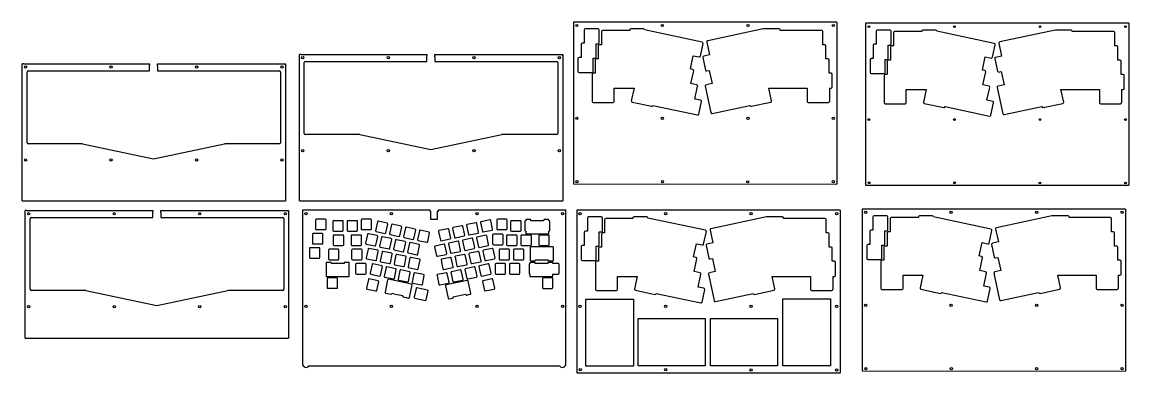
# Model space of a CAD drawing. Header units: millimetres. Extents: x -2971 to 385, y 0 to 983.
# Drawn here: x -1091 to 385, y 0 to 469 of the extents above; entities that cross this region are included whole.
import ezdxf

# ---------------------------------------------------------------- set-up
doc = ezdxf.new("R2010")
doc.units = ezdxf.units.MM
doc.layers.get('0').update_dxf_attribs({"lineweight": 25, "true_color": 0xffffff})

msp = doc.modelspace()

# ---------------------------------------------------------------- linework, layer by layer
at = {"color": 7, "linetype": 'Continuous', "lineweight": 25, "true_color": 0xffffff}
for p, q in [((-4.3, 468.6), (-355.7, 468.6)), ((-341.5, 458.1), (-341.5, 440.6)), ((-322.9, 459.6), (-340, 459.6)), ((-321.4, 441.1), (-321.4, 458.1)), ((-280.7, 458.1), (-280.7, 457.5)), ((-262.2, 459.6), (-279.2, 459.6)), ((-260.7, 458.1), (-260.7, 458.1)), ((-183.9, 441.8), (-260.7, 458.1)), ((-102.7, 459.5), (-176.6, 443.8)), ((-99.8, 459.6), (-102.4, 459.5)), ((-81.2, 459.6), (-99.8, 459.6)), ((-79.7, 457.5), (-79.7, 458.1)), ((385.4, 467), (34, 467)), ((66.8, 458), (49.7, 458)), ((127.5, 458), (110.4, 458)), ((287, 457.9), (213.1, 442.2)), ((289.8, 458), (287.3, 457.9)), ((308.4, 458), (289.9, 458)), ((-318.4, 456), (-318.4, 438.4)), ((-280.7, 457.5), (-316.9, 457.5)), ((-24.5, 457.5), (-79.7, 457.5)), ((-23, 438.4), (-23, 456)), ((48.2, 456.5), (48.2, 439)), ((68.3, 439.5), (68.3, 456.5)), ((71.2, 454.4), (71.2, 436.9)), ((108.9, 455.9), (72.7, 455.9)), ((108.9, 456.5), (108.9, 455.9)), ((129, 456.5), (129, 456.5)), ((205.8, 440.2), (129, 456.5)), ((309.9, 455.9), (309.9, 456.5)), ((365.2, 455.9), (309.9, 455.9)), ((366.7, 436.9), (366.7, 454.4)), ((-345.6, 439.1), (-345.6, 421.5)), ((-341.5, 440.6), (-344.1, 440.6)), ((-325.6, 439.6), (-322.9, 439.6)), ((-325.6, 422), (-325.6, 439.6)), ((-322.6, 436.9), (-322.6, 419.4)), ((-318.4, 438.4), (-321.1, 438.4)), ((-186.3, 423.3), (-182.7, 440)), ((-177.8, 442), (-174.1, 424.8)), ((-20.3, 438.4), (-23, 438.4)), ((-18.8, 419.4), (-18.8, 436.9)), ((44, 437.5), (44, 419.9)), ((48.2, 439), (45.5, 439)), ((64.1, 438), (66.8, 438)), ((64.1, 420.4), (64.1, 438)), ((67.1, 435.4), (67.1, 417.8)), ((71.2, 436.9), (68.6, 436.9)), ((203.4, 421.7), (206.9, 438.4)), ((211.9, 440.4), (215.6, 423.2)), ((369.3, 436.9), (366.7, 436.9)), ((370.8, 417.8), (370.8, 435.4)), ((-721.3, 230), (-721.3, 425.5)), ((-719.3, 425.5), (-551.2, 425.5)), ((-714.8, 320.1), (-714.8, 414.5)), ((-713.3, 416), (-551.2, 416)), ((-551.2, 425.5), (-551.2, 423.5)), ((-551.2, 416), (-551.2, 422.1)), ((-540.6, 422.1), (-540.6, 416)), ((-540.6, 416), (-378, 416)), ((-540.5, 425.5), (-372, 425.5)), ((-540.5, 423.5), (-540.5, 425.5)), ((-376.5, 414.5), (-376.5, 320.1)), ((-370, 425.5), (-370, 230)), ((-349.7, 420), (-349.7, 403)), ((-345.6, 421.5), (-348.2, 421.5)), ((-329.6, 420.5), (-327.1, 420.5)), ((-329.6, 403), (-329.6, 420.5)), ((-326.7, 417.9), (-326.7, 400.3)), ((-322.6, 419.4), (-325.2, 419.4)), ((-199.7, 406.2), (-195.9, 423.8)), ((-195.9, 423.8), (-188.1, 422.2)), ((-183.1, 421.4), (-179.6, 404.7)), ((-174.1, 424.8), (-181.9, 423.1)), ((-16.1, 419.4), (-18.8, 419.4)), ((-14.6, 400.3), (-14.6, 417.9)), ((40, 418.4), (40, 401.4)), ((44, 419.9), (41.5, 419.9)), ((60, 418.9), (62.6, 418.9)), ((60, 401.4), (60, 418.9)), ((63, 416.3), (63, 398.8)), ((67.1, 417.8), (64.5, 417.8)), ((190, 404.6), (193.8, 422.3)), ((193.8, 422.3), (201.6, 420.6)), ((206.6, 419.8), (210.1, 403.1)), ((215.6, 423.2), (207.7, 421.6)), ((373.6, 417.8), (370.8, 417.8)), ((375.1, 398.8), (375.1, 416.3)), ((-1091.3, 230), (-1091.3, 413)), ((-1089.3, 413), (-921.2, 413)), ((-1084.8, 307.6), (-1084.8, 402)), ((-1083.3, 403.5), (-921.2, 403.5)), ((-921.2, 413), (-921.2, 411)), ((-921.2, 403.5), (-921.2, 409.6)), ((-910.6, 409.6), (-910.6, 403.5)), ((-910.6, 403.5), (-748, 403.5)), ((-910.5, 413), (-742, 413)), ((-910.5, 411), (-910.5, 413)), ((-746.5, 402), (-746.5, 307.6)), ((-740, 413), (-740, 230)), ((-348.2, 401.5), (-331.1, 401.5)), ((-330.8, 398.8), (-330.8, 362.7)), ((-326.7, 400.3), (-329.3, 400.3)), ((-196.5, 405.5), (-199.7, 406.2)), ((-199, 386.6), (-195.3, 403.7)), ((-177.8, 403.5), (-174.6, 404.2)), ((-174.6, 404.2), (-170.8, 386.6)), ((-11.9, 400.3), (-14.6, 400.3)), ((-10.4, 381.8), (-10.4, 398.8)), ((41.5, 399.9), (58.5, 399.9)), ((63, 398.8), (60.3, 398.8)), ((193.2, 403.9), (190, 404.6)), ((190.7, 385), (194.3, 402.2)), ((211.9, 401.9), (215.1, 402.6)), ((215.1, 402.6), (218.8, 385)), ((377.8, 398.8), (375.1, 398.8)), ((-191.1, 384.9), (-199, 386.6)), ((-170.8, 386.6), (-178.7, 384.9)), ((58.8, 397.3), (58.8, 361.1)), ((198.5, 383.3), (190.7, 385)), ((218.8, 385), (211, 383.3)), ((379.3, 380.2), (379.3, 397.3)), ((-301.2, 380.3), (-274.9, 380.3)), ((-301.2, 362.7), (-301.2, 380.3)), ((-274.9, 380.3), (-278.5, 363.5)), ((-193.6, 365.9), (-190, 383.1)), ((-179.8, 383.1), (-172.3, 347.8)), ((-94.9, 380.3), (-43.7, 380.3)), ((-91.3, 363.5), (-94.9, 380.3)), ((-43.7, 380.3), (-43.7, 362.7)), ((-14.1, 380.3), (-14.1, 362.7)), ((-14.1, 380.3), (-11.9, 380.3)), ((88.4, 378.7), (114.7, 378.7)), ((88.4, 361.1), (88.4, 378.7)), ((114.7, 378.7), (111.2, 361.9)), ((196, 364.4), (199.7, 381.5)), ((209.8, 381.5), (217.3, 346.2)), ((294.8, 378.7), (346, 378.7)), ((298.4, 361.9), (294.8, 378.7)), ((346, 378.7), (346, 361.1)), ((375.6, 378.7), (375.6, 361.1)), ((375.6, 378.7), (377.8, 378.7)), ((-329.3, 361.2), (-302.7, 361.2)), ((-277.3, 361.7), (-251.3, 356.2)), ((-249.6, 357.3), (-190.2, 344.7)), ((-249.6, 357.3), (-249.6, 357.3)), ((-186, 364.3), (-193.6, 365.9)), ((-188.4, 345.9), (-184.8, 362.5)), ((-170.6, 346.6), (-120.2, 357.3)), ((-118.5, 356.2), (-92.5, 361.7)), ((-42.2, 361.2), (-15.6, 361.2)), ((60.3, 359.6), (86.9, 359.6)), ((112.3, 360.1), (138.3, 354.6)), ((140.1, 355.8), (199.5, 343.1)), ((140.1, 355.8), (140.1, 355.8)), ((203.7, 362.8), (196, 364.4)), ((201.3, 344.3), (204.8, 361)), ((219.1, 345.1), (269.4, 355.8)), ((271.2, 354.6), (297.2, 360.1)), ((347.5, 359.6), (374.1, 359.6)), ((-640.6, 318.6), (-713.3, 318.6)), ((-640.6, 318.6), (-545.9, 298.5)), ((-545.9, 298.5), (-451.2, 318.6)), ((-378, 318.6), (-451.2, 318.6)), ((-1010.6, 306.1), (-1083.3, 306.1)), ((-1010.6, 306.1), (-915.9, 286)), ((-915.9, 286), (-821.2, 306.1)), ((-748, 306.1), (-821.2, 306.1)), ((-1087.1, 46.7), (-1087.1, 217.2)), ((-1085.1, 217.2), (-917, 217.2)), ((-1079.1, 207.7), (-917, 207.7)), ((-917, 217.2), (-917, 215.2)), ((-917, 207.7), (-917, 213.9)), ((-906.4, 213.9), (-906.4, 207.7)), ((-906.4, 207.7), (-743.8, 207.7)), ((-906.3, 217.2), (-737.8, 217.2)), ((-906.3, 215.2), (-906.3, 217.2)), ((-735.8, 217.2), (-735.8, 46.7)), ((-717.1, 217.6), (-717.1, 12.5)), ((-547, 217.6), (-717.1, 217.6)), ((-547, 215.6), (-547, 217.6)), ((-545.9, 215.6), (-547, 215.6)), ((-545.9, 204.9), (-545.9, 215.6)), ((-537.5, 215.6), (-537.5, 204.9)), ((-536.3, 215.6), (-537.5, 215.6)), ((-536.3, 217.6), (-536.3, 215.6)), ((-365.8, 217.6), (-536.3, 217.6)), ((-365.8, 12.5), (-365.8, 217.6)), ((0, 217.6), (-351.4, 217.6)), ((-337.1, 207.1), (-337.1, 189.5)), ((-318.6, 208.6), (-335.6, 208.6)), ((-317.1, 190), (-317.1, 207.1)), ((-276.4, 207.1), (-276.4, 206.5)), ((-257.9, 208.6), (-274.9, 208.6)), ((-256.4, 207.1), (-256.4, 207.1)), ((-179.6, 190.8), (-256.4, 207.1)), ((-98.3, 208.5), (-172.3, 192.7)), ((-95.5, 208.6), (-98.1, 208.5)), ((-76.9, 208.6), (-95.4, 208.6)), ((-75.4, 206.5), (-75.4, 207.1)), ((381, 219), (29.6, 219)), ((43.8, 208.5), (43.8, 190.9)), ((62.4, 210), (45.3, 210)), ((63.9, 191.4), (63.9, 208.5)), ((104.5, 207.8), (68.3, 207.8)), ((104.5, 208.5), (104.5, 207.8)), ((123.1, 210), (106, 210)), ((124.6, 208.5), (124.6, 208.5)), ((201.4, 192.1), (124.6, 208.5)), ((282.6, 209.8), (208.7, 194.1)), ((285.4, 210), (282.9, 209.9)), ((304, 210), (285.5, 210)), ((305.5, 207.8), (305.5, 208.5)), ((360.8, 207.8), (305.5, 207.8)), ((-1080.6, 111.9), (-1080.6, 206.2)), ((-742.3, 206.2), (-742.3, 111.9)), ((-699.8, 204.6), (-699.8, 192.6)), ((-686.8, 205.6), (-698.8, 205.6)), ((-685.8, 192.6), (-685.8, 204.6)), ((-676.8, 202.5), (-676.8, 190.5)), ((-663.8, 203.5), (-675.8, 203.5)), ((-662.8, 190.5), (-662.8, 202.5)), ((-657.7, 202.5), (-657.7, 190.5)), ((-644.7, 203.5), (-656.7, 203.5)), ((-643.7, 190.5), (-643.7, 202.5)), ((-639.1, 204.6), (-639.1, 192.6)), ((-626.1, 205.6), (-638.1, 205.6)), ((-625.1, 192.6), (-625.1, 204.6)), ((-617.2, 202), (-619.7, 190.2)), ((-604.3, 200.2), (-616, 202.7)), ((-606, 187.3), (-603.5, 199)), ((-598.6, 198), (-601.1, 186.3)), ((-585.6, 196.3), (-597.4, 198.8)), ((-587.4, 183.3), (-584.9, 195.1)), ((-579.9, 194), (-582.4, 182.3)), ((-567, 192.3), (-578.7, 194.8)), ((-537.5, 204.9), (-545.9, 204.9)), ((-523.1, 192.8), (-534.9, 190.3)), ((-519.4, 180.3), (-521.9, 192.1)), ((-517, 193.1), (-514.5, 181.4)), ((-504.5, 196.8), (-516.2, 194.3)), ((-500.8, 184.3), (-503.3, 196)), ((-498.4, 197.1), (-495.9, 185.3)), ((-485.9, 200.7), (-497.6, 198.3)), ((-482.2, 188.2), (-484.7, 200)), ((-479.7, 201), (-477.2, 189.3)), ((-467.2, 204.7), (-479, 202.2)), ((-463.5, 192.2), (-466, 203.9)), ((-458.1, 204.6), (-458.1, 192.6)), ((-445.1, 205.6), (-457.1, 205.6)), ((-444.1, 192.6), (-444.1, 204.6)), ((-439.5, 202.5), (-439.5, 190.5)), ((-426.5, 203.5), (-438.5, 203.5)), ((-425.5, 190.5), (-425.5, 202.5)), ((-420.5, 202.5), (-420.5, 190.5)), ((-419.4, 203.5), (-419.5, 203.5)), ((-419.4, 204), (-419.4, 203.5)), ((-413.4, 205), (-418.4, 205)), ((-412.4, 203.5), (-412.4, 204)), ((-395.5, 203.5), (-412.4, 203.5)), ((-395.5, 204), (-395.5, 203.5)), ((-389.5, 205), (-394.5, 205)), ((-388.5, 203.5), (-388.5, 204)), ((-388.4, 203.5), (-388.5, 203.5)), ((-387.4, 190.5), (-387.4, 202.5)), ((-314.1, 205), (-314.1, 187.4)), ((-276.4, 206.5), (-312.6, 206.5)), ((-20.2, 206.5), (-75.4, 206.5)), ((-18.7, 187.4), (-18.7, 205)), ((66.8, 206.3), (66.8, 188.8)), ((207.5, 192.3), (211.2, 175.2)), ((362.3, 188.8), (362.3, 206.3)), ((-704, 185.5), (-704, 173.5)), ((-691, 186.5), (-703, 186.5)), ((-698.8, 191.6), (-686.8, 191.6)), ((-690, 173.5), (-690, 185.5)), ((-676.2, 183.4), (-676.2, 171.4)), ((-675.8, 189.5), (-663.8, 189.5)), ((-663.2, 184.4), (-675.2, 184.4)), ((-662.2, 171.4), (-662.2, 183.4)), ((-656.7, 189.5), (-644.7, 189.5)), ((-652.4, 183.4), (-652.4, 171.4)), ((-639.4, 184.4), (-651.4, 184.4)), ((-638.4, 171.4), (-638.4, 183.4)), ((-638.1, 191.6), (-626.1, 191.6)), ((-630.5, 185.3), (-633, 173.6)), ((-617.6, 183.6), (-629.3, 186.1)), ((-619.3, 170.7), (-616.8, 182.4)), ((-618.9, 189), (-607.2, 186.5)), ((-611.8, 181.3), (-614.3, 169.6)), ((-598.9, 179.6), (-610.7, 182.1)), ((-600.6, 166.7), (-598.2, 178.4)), ((-600.3, 185.1), (-588.6, 182.6)), ((-593.2, 177.4), (-595.7, 165.6)), ((-580.3, 175.7), (-592, 178.2)), ((-581.7, 181.1), (-569.9, 178.6)), ((-568.7, 179.4), (-566.2, 191.1)), ((-561.3, 190.1), (-563.8, 178.3)), ((-548.4, 188.3), (-560.1, 190.8)), ((-550.1, 175.4), (-547.6, 187.2)), ((-535.6, 189.1), (-533.1, 177.4)), ((-532, 176.6), (-520.2, 179.1)), ((-513.3, 180.6), (-501.6, 183.1)), ((-491.2, 180.1), (-503, 177.6)), ((-494.7, 184.6), (-482.9, 187.1)), ((-487.5, 167.6), (-490, 179.4)), ((-485.1, 180.4), (-482.6, 168.7)), ((-472.6, 184.1), (-484.3, 181.6)), ((-476.1, 188.5), (-464.3, 191)), ((-468.9, 171.6), (-471.4, 183.3)), ((-463.5, 184.5), (-463.5, 172.5)), ((-450.5, 185.5), (-462.5, 185.5)), ((-457.1, 191.6), (-445.1, 191.6)), ((-449.5, 172.5), (-449.5, 184.5)), ((-444.9, 183.4), (-444.9, 171.4)), ((-431.9, 184.4), (-443.9, 184.4)), ((-438.5, 189.5), (-426.5, 189.5)), ((-430.9, 171.4), (-430.9, 183.4)), ((-425.8, 183.4), (-425.8, 171.4)), ((-412.8, 184.4), (-424.8, 184.4)), ((-419.5, 189.5), (-419.4, 189.5)), ((-419.4, 189.5), (-419.4, 187.1)), ((-418.4, 186.1), (-389.5, 186.1)), ((-411.8, 171.4), (-411.8, 183.4)), ((-402, 183.4), (-402, 171.4)), ((-389, 184.4), (-401, 184.4)), ((-388.5, 187.1), (-388.5, 189.5)), ((-388.5, 189.5), (-388.4, 189.5)), ((-388, 171.4), (-388, 183.4)), ((-341.3, 188), (-341.3, 170.5)), ((-337.1, 189.5), (-339.8, 189.5)), ((-321.2, 188.5), (-318.6, 188.5)), ((-321.2, 171), (-321.2, 188.5)), ((-318.3, 185.9), (-318.3, 168.4)), ((-314.1, 187.4), (-316.8, 187.4)), ((-182, 172.3), (-178.4, 189)), ((-173.4, 191), (-169.8, 173.8)), ((-16, 187.4), (-18.7, 187.4)), ((-14.5, 168.4), (-14.5, 185.9)), ((39.6, 189.4), (39.6, 171.9)), ((43.8, 190.9), (41.1, 190.9)), ((59.7, 189.9), (62.4, 189.9)), ((59.7, 172.4), (59.7, 189.9)), ((62.7, 187.3), (62.7, 169.7)), ((66.8, 188.8), (64.2, 188.8)), ((199, 173.7), (202.5, 190.4)), ((364.9, 188.8), (362.3, 188.8)), ((366.4, 169.7), (366.4, 187.3)), ((-708, 166.5), (-708, 154.5)), ((-695, 167.5), (-707, 167.5)), ((-703, 172.5), (-691, 172.5)), ((-694, 154.5), (-694, 166.5)), ((-682.6, 164.4), (-682.6, 152.4)), ((-669.6, 165.4), (-681.6, 165.4)), ((-675.2, 170.4), (-663.2, 170.4)), ((-668.6, 152.4), (-668.6, 164.4)), ((-651.7, 164.4), (-651.7, 152.4)), ((-651.4, 170.4), (-639.4, 170.4)), ((-638.7, 165.4), (-650.7, 165.4)), ((-637.7, 152.4), (-637.7, 164.4)), ((-629.8, 165.7), (-632.3, 153.9)), ((-632.2, 172.4), (-620.5, 169.9)), ((-616.9, 164), (-628.6, 166.4)), ((-618.6, 151), (-616.1, 162.8)), ((-613.6, 168.4), (-601.8, 165.9)), ((-598.2, 160), (-610, 162.5)), ((-594.9, 164.5), (-583.2, 162)), ((-582, 162.7), (-579.5, 174.5)), ((-574.6, 173.4), (-577.1, 161.7)), ((-561.7, 171.7), (-573.4, 174.2)), ((-563.4, 158.8), (-560.9, 170.5)), ((-563, 177.2), (-551.3, 174.7)), ((-541, 168.5), (-538.5, 156.8)), ((-528.5, 172.2), (-540.2, 169.7)), ((-524.8, 159.7), (-527.3, 171.4)), ((-522.4, 172.5), (-519.9, 160.8)), ((-509.9, 176.2), (-521.6, 173.7)), ((-518.7, 160), (-506.9, 162.5)), ((-506.2, 163.7), (-508.7, 175.4)), ((-503.7, 176.5), (-501.2, 164.7)), ((-500, 163.9), (-488.3, 166.4)), ((-482.6, 162.5), (-494.3, 160)), ((-481.4, 167.9), (-469.7, 170.4)), ((-476.5, 162.8), (-474, 151)), ((-464, 166.4), (-475.7, 164)), ((-460.3, 153.9), (-462.8, 165.7)), ((-462.5, 171.5), (-450.5, 171.5)), ((-454.9, 164.4), (-454.9, 152.4)), ((-441.9, 165.4), (-453.9, 165.4)), ((-443.9, 170.4), (-431.9, 170.4)), ((-440.9, 152.4), (-440.9, 164.4)), ((-435.8, 164.4), (-435.8, 152.4)), ((-422.8, 165.4), (-434.8, 165.4)), ((-424.8, 170.4), (-412.8, 170.4)), ((-421.8, 152.4), (-421.8, 164.4)), ((-413.3, 167.7), (-413.3, 150.8)), ((-383.4, 168.7), (-412.3, 168.7)), ((-401, 170.4), (-389, 170.4)), ((-382.4, 150.8), (-382.4, 167.7)), ((-345.4, 169), (-345.4, 151.9)), ((-341.3, 170.5), (-343.9, 170.5)), ((-325.3, 169.5), (-322.7, 169.5)), ((-325.3, 151.9), (-325.3, 169.5)), ((-322.4, 166.9), (-322.4, 149.3)), ((-318.3, 168.4), (-320.9, 168.4)), ((-195.4, 155.2), (-191.6, 172.8)), ((-191.6, 172.8), (-183.8, 171.1)), ((-178.8, 170.3), (-175.2, 153.7)), ((-169.8, 173.8), (-177.6, 172.1)), ((-11.8, 168.4), (-14.5, 168.4)), ((-10.3, 149.3), (-10.3, 166.9)), ((35.6, 170.4), (35.6, 153.3)), ((39.6, 171.9), (37.1, 171.9)), ((55.6, 170.9), (58.2, 170.9)), ((55.6, 153.3), (55.6, 170.9)), ((58.6, 168.2), (58.6, 150.7)), ((62.7, 169.7), (60.1, 169.7)), ((185.6, 156.5), (189.4, 174.2)), ((189.4, 174.2), (197.2, 172.5)), ((202.2, 171.7), (205.7, 155)), ((211.2, 175.2), (203.3, 173.5)), ((369.2, 169.7), (366.4, 169.7)), ((370.7, 150.7), (370.7, 168.2)), ((-707, 153.5), (-695, 153.5)), ((-679.7, 147.9), (-684.7, 147.9)), ((-681.6, 151.4), (-669.6, 151.4)), ((-655.8, 147.9), (-660.8, 147.9)), ((-650.7, 151.4), (-638.7, 151.4)), ((-631.5, 152.8), (-619.8, 150.3)), ((-611.1, 161.7), (-613.6, 150)), ((-612.9, 148.8), (-601.1, 146.3)), ((-599.9, 147.1), (-597.5, 158.8)), ((-592.5, 157.8), (-595, 146)), ((-579.6, 156), (-591.3, 158.5)), ((-581.3, 143.1), (-578.8, 154.8)), ((-573.9, 153.8), (-576.4, 142.1)), ((-576.3, 160.5), (-564.6, 158)), ((-561, 152.1), (-572.7, 154.6)), ((-562.7, 139.1), (-560.2, 150.9)), ((-537.3, 156), (-525.6, 158.5)), ((-532.4, 150.9), (-529.9, 139.1)), ((-519.9, 154.6), (-531.6, 152.1)), ((-516.2, 142.1), (-518.7, 153.8)), ((-513.7, 154.8), (-511.2, 143.1)), ((-501.2, 158.5), (-513, 156)), ((-497.6, 146), (-500, 157.8)), ((-495.1, 158.8), (-492.6, 147.1)), ((-491.4, 146.3), (-479.7, 148.8)), ((-478.9, 150), (-481.4, 161.7)), ((-472.8, 150.3), (-461.1, 152.8)), ((-453.9, 151.4), (-441.9, 151.4)), ((-434.8, 151.4), (-422.8, 151.4)), ((-407.9, 147.9), (-412.9, 147.9)), ((-412.3, 149.8), (-407.3, 149.8)), ((-406.3, 150.8), (-406.3, 151.4)), ((-406.3, 151.4), (-389.4, 151.4)), ((-389.4, 151.4), (-389.4, 150.8)), ((-384, 147.9), (-389, 147.9)), ((-388.4, 149.8), (-383.4, 149.8)), ((-343.9, 150.4), (-326.8, 150.4)), ((-326.5, 147.8), (-326.5, 111.7)), ((-322.4, 149.3), (-325, 149.3)), ((-192.2, 154.5), (-195.4, 155.2)), ((-194.7, 135.5), (-191, 152.7)), ((-173.5, 152.5), (-170.3, 153.2)), ((-170.3, 153.2), (-166.5, 135.5)), ((-7.6, 149.3), (-10.3, 149.3)), ((-6.1, 130.7), (-6.1, 147.8)), ((37.1, 151.8), (54.1, 151.8)), ((54.4, 149.2), (54.4, 113.1)), ((58.6, 150.7), (55.9, 150.7)), ((188.8, 155.8), (185.6, 156.5)), ((186.3, 136.9), (189.9, 154.1)), ((207.5, 153.9), (210.7, 154.5)), ((210.7, 154.5), (214.4, 136.9)), ((373.4, 150.7), (370.7, 150.7)), ((374.9, 132.1), (374.9, 149.2)), ((-685.7, 146.9), (-685.7, 129.9)), ((-678.7, 146.3), (-678.7, 146.9)), ((-661.8, 146.3), (-678.7, 146.3)), ((-661.8, 146.9), (-661.8, 146.3)), ((-654.8, 129.9), (-654.8, 146.9)), ((-646.3, 145.3), (-646.3, 133.3)), ((-633.3, 146.3), (-645.3, 146.3)), ((-632.3, 133.3), (-632.3, 145.3)), ((-624.4, 145.1), (-626.9, 133.3)), ((-611.5, 143.3), (-623.2, 145.8)), ((-613.2, 130.4), (-610.7, 142.2)), ((-605.8, 141.1), (-608.3, 129.4)), ((-592.9, 139.4), (-604.6, 141.9)), ((-594.6, 126.5), (-592.1, 138.2)), ((-594.2, 144.8), (-582.5, 142.3)), ((-587.2, 137.1), (-589.7, 125.4)), ((-574.2, 135.4), (-586, 137.9)), ((-576, 122.5), (-573.5, 134.2)), ((-575.6, 140.9), (-563.9, 138.4)), ((-568.5, 133.2), (-571, 121.4)), ((-555.6, 131.5), (-567.3, 134)), ((-525.2, 134), (-537, 131.5)), ((-528.7, 138.4), (-517, 140.9)), ((-521.5, 121.4), (-524, 133.2)), ((-519.1, 134.2), (-516.6, 122.5)), ((-506.6, 137.9), (-518.3, 135.4)), ((-510.1, 142.3), (-498.3, 144.8)), ((-502.9, 125.4), (-505.4, 137.1)), ((-500.5, 138.2), (-498, 126.5)), ((-488, 141.9), (-499.7, 139.4)), ((-484.3, 129.4), (-486.8, 141.1)), ((-481.8, 142.2), (-479.3, 130.4)), ((-469.3, 145.8), (-481.1, 143.3)), ((-465.6, 133.3), (-468.1, 145.1)), ((-460.2, 145.3), (-460.2, 133.3)), ((-447.2, 146.3), (-459.2, 146.3)), ((-446.2, 133.3), (-446.2, 145.3)), ((-441.2, 145.3), (-441.2, 133.3)), ((-428.2, 146.3), (-440.2, 146.3)), ((-427.2, 133.3), (-427.2, 145.3)), ((-415, 145.3), (-415, 133.3)), ((-413.9, 146.3), (-414, 146.3)), ((-413.9, 146.9), (-413.9, 146.3)), ((-406.9, 146.3), (-406.9, 146.9)), ((-390, 146.3), (-406.9, 146.3)), ((-390, 146.9), (-390, 146.3)), ((-383, 146.3), (-383, 146.9)), ((-375.8, 146.3), (-383, 146.3)), ((-374.8, 133.3), (-374.8, 145.3)), ((-186.8, 133.9), (-194.7, 135.5)), ((-166.5, 135.5), (-174.4, 133.9)), ((194.1, 135.2), (186.3, 136.9)), ((191.7, 116.3), (195.3, 133.5)), ((205.4, 133.5), (212.9, 98.1)), ((214.4, 136.9), (206.6, 135.2)), ((-684.7, 128.9), (-655.8, 128.9)), ((-684.4, 126.3), (-684.4, 114.3)), ((-671.4, 127.3), (-683.4, 127.3)), ((-670.4, 114.3), (-670.4, 126.3)), ((-645.3, 132.3), (-633.3, 132.3)), ((-629.2, 125.1), (-631.7, 113.3)), ((-616.3, 123.4), (-628.1, 125.8)), ((-626.2, 132.1), (-614.4, 129.6)), ((-618, 110.4), (-615.5, 122.2)), ((-607.5, 128.2), (-595.8, 125.7)), ((-603.6, 124.6), (-607.1, 108)), ((-574.1, 119.4), (-602.4, 125.4)), ((-588.9, 124.2), (-577.1, 121.7)), ((-571.8, 118.9), (-574, 119.3)), ((-570.3, 120.3), (-558.5, 117.8)), ((-557.3, 118.5), (-554.8, 130.3)), ((-537.7, 130.3), (-535.2, 118.5)), ((-534.1, 117.8), (-522.3, 120.3)), ((-497.4, 123.8), (-525.6, 117.8)), ((-515.4, 121.7), (-503.7, 124.2)), ((-496.8, 125.7), (-485, 128.2)), ((-492.7, 106.5), (-496.2, 123.1)), ((-478.2, 129.6), (-466.4, 132.1)), ((-477, 122.2), (-474.5, 110.4)), ((-464.5, 125.8), (-476.3, 123.4)), ((-460.8, 113.3), (-463.3, 125.1)), ((-459.2, 132.3), (-447.2, 132.3)), ((-440.2, 132.3), (-428.2, 132.3)), ((-414, 132.3), (-413.9, 132.3)), ((-413.9, 132.3), (-413.9, 129.9)), ((-412.9, 128.9), (-384, 128.9)), ((-397.2, 126.2), (-397.2, 114.2)), ((-384.2, 127.2), (-396.2, 127.2)), ((-383.2, 114.2), (-383.2, 126.2)), ((-383, 129.9), (-383, 132.3)), ((-383, 132.3), (-375.8, 132.3)), ((-296.9, 129.2), (-270.6, 129.2)), ((-296.9, 111.7), (-296.9, 129.2)), ((-270.6, 129.2), (-274.2, 112.5)), ((-189.3, 114.9), (-185.7, 132.1)), ((-175.5, 132.1), (-168, 96.8)), ((-90.6, 129.2), (-39.4, 129.2)), ((-87, 112.5), (-90.6, 129.2)), ((-39.4, 129.2), (-39.4, 111.7)), ((-9.8, 129.2), (-9.8, 111.7)), ((-9.8, 129.2), (-7.6, 129.2)), ((84, 130.6), (110.3, 130.6)), ((84, 113.1), (84, 130.6)), ((110.3, 130.6), (106.8, 113.8)), ((290.4, 130.6), (341.6, 130.6)), ((294, 113.8), (290.4, 130.6)), ((341.6, 130.6), (341.6, 113)), ((371.2, 130.6), (371.2, 113)), ((371.2, 130.6), (373.4, 130.6)), ((-1006.4, 110.4), (-1079.1, 110.4)), ((-1006.4, 110.4), (-911.7, 90.2)), ((-911.7, 90.2), (-817, 110.4)), ((-743.8, 110.4), (-817, 110.4)), ((-683.4, 113.3), (-671.4, 113.3)), ((-631, 112.2), (-619.2, 109.7)), ((-606.3, 106.8), (-604.1, 106.4)), ((-604, 106.3), (-599.1, 105.3)), ((-597.9, 106.1), (-597.8, 106.6)), ((-597.7, 106.6), (-595.5, 106.2)), ((-595.4, 106.1), (-583.7, 103.6)), ((-583.6, 103.6), (-583.7, 103.1)), ((-574.6, 101.1), (-571.1, 117.7)), ((-565.7, 113.1), (-568.2, 101.4)), ((-550.5, 110.9), (-564.5, 113.9)), ((-552.2, 98), (-549.7, 109.7)), ((-526.4, 116.6), (-522.9, 100.1)), ((-516.1, 102.1), (-499.6, 105.6)), ((-499.6, 105.6), (-499.5, 105)), ((-498.3, 104.3), (-493.4, 105.3)), ((-473.3, 109.7), (-461.6, 112.2)), ((-396.2, 113.2), (-384.2, 113.2)), ((-325, 110.2), (-298.4, 110.2)), ((-273, 110.7), (-247, 105.2)), ((-245.3, 106.3), (-185.8, 93.7)), ((-245.3, 106.3), (-245.3, 106.3)), ((-181.7, 113.3), (-189.3, 114.9)), ((-184.1, 94.8), (-180.5, 111.5)), ((-166.2, 95.6), (-115.9, 106.3)), ((-114.2, 105.2), (-88.2, 110.7)), ((-37.9, 110.2), (-11.3, 110.2)), ((55.9, 111.6), (82.5, 111.6)), ((107.9, 112), (133.9, 106.5)), ((135.7, 107.7), (195.1, 95)), ((135.7, 107.7), (135.7, 107.7)), ((199.3, 114.7), (191.7, 116.3)), ((196.9, 96.2), (200.4, 112.9)), ((214.7, 97), (265, 107.7)), ((266.8, 106.5), (292.8, 112)), ((343.1, 111.5), (369.7, 111.5)), ((-583, 101.9), (-580.8, 101.4)), ((-580.7, 101.4), (-575.8, 100.3)), ((-567.4, 100.2), (-553.4, 97.2)), ((-521.7, 99.3), (-516.8, 100.3)), ((-516, 101.5), (-516.1, 102.1)), ((-717.1, 9.6), (-717.1, 9.6))]:
    msp.add_line(p, q, dxfattribs=at)
for p, q in [((-355.7, 468.6), (-355.7, 252.6)), ((-4.3, 468.6), (-4.3, 252.4)), ((34, 467), (34, 251)), ((385.4, 467), (385.4, 250.8)), ((-721.3, 423.5), (-721.3, 425.5)), ((-719.3, 425.5), (-721.3, 425.5)), ((-551.2, 422.1), (-551.2, 423.5)), ((-551.2, 423.5), (-551.2, 423.5)), ((-540.6, 422.1), (-540.6, 423.5)), ((-540.5, 423.5), (-540.6, 423.5)), ((-372, 425.5), (-370, 425.5)), ((-370, 423.5), (-370, 425.5)), ((-1089.3, 413), (-1091.3, 413)), ((-921.2, 409.6), (-921.2, 411)), ((-921.2, 411), (-921.2, 411)), ((-910.6, 409.6), (-910.6, 411)), ((-910.5, 411), (-910.6, 411)), ((-742, 413), (-740, 413)), ((-740, 411), (-740, 413)), ((-355.7, 252.6), (-4.3, 252.4)), ((34, 251), (385.4, 250.8)), ((-1091.3, 230), (-740, 230)), ((-721.3, 230), (-370, 230)), ((-1087.1, 215.2), (-1087.1, 217.2)), ((-1085.1, 217.2), (-1087.1, 217.2)), ((-917, 213.9), (-917, 215.2)), ((-917, 215.2), (-917, 215.2)), ((-906.4, 213.9), (-906.4, 215.2)), ((-906.3, 215.2), (-906.4, 215.2)), ((-737.8, 217.2), (-735.8, 217.2)), ((-735.8, 215.2), (-735.8, 217.2)), ((-351.4, 217.6), (-351.4, 0.6)), ((0, 217.6), (0, 0.4)), ((29.6, 219), (29.6, 3)), ((381, 219), (381, 2.7)), ((-1087.1, 46.7), (-735.8, 46.7)), ((-717.1, 9.6), (-717.1, 9.6)), ((-708.6, 9.6), (-374.3, 9.6)), ((-365.8, 9.6), (-365.8, 9.6)), ((-351.4, 0.6), (0, 0.4)), ((29.6, 3), (381, 2.7))]:
    msp.add_line(p, q)
at = {"flags": 128}
for points in [[(-339.2, 98.9), (-275.8, 98.9), (-275.8, 9.5), (-339.2, 9.5)], [(-76.2, 99), (-12.8, 99), (-12.8, 9.6), (-76.2, 9.6)], [(-269.4, 9.6), (-269.4, 73), (-180, 73), (-180, 9.6)], [(-172.9, 9.7), (-172.9, 73.1), (-83.5, 73.1), (-83.5, 9.7)]]:
    msp.add_lwpolyline(points, close=True, dxfattribs=at)
at = {"color": 7, "linetype": 'Continuous', "lineweight": 25, "true_color": 0xffffff}
for centre, radius in [((-351.2, 464.1), 1.55), ((-237.1, 464.1), 1.55), ((-123, 464.1), 1.55), ((-8.9, 464.1), 1.55), ((38.5, 462.5), 1.1), ((152.6, 462.5), 1.1), ((266.7, 462.5), 1.1), ((380.8, 462.5), 1.1), ((-716.8, 421), 1.55), ((-602.7, 421), 1.55), ((-488.6, 421), 1.55), ((-374.5, 421), 1.55), ((-1086.8, 408.5), 1.55), ((-972.7, 408.5), 1.55), ((-858.6, 408.5), 1.55), ((-744.5, 408.5), 1.55), ((-351.2, 340.2), 1.55), ((-237.1, 340.2), 1.55), ((-123, 340.2), 1.55), ((-8.9, 340.2), 1.55), ((38.5, 338.6), 1.1), ((152.6, 338.6), 1.1), ((266.7, 338.6), 1.1), ((380.8, 338.6), 1.1), ((-716.8, 297.1), 1.55), ((-602.7, 297.1), 1.55), ((-488.6, 297.1), 1.55), ((-374.5, 297.1), 1.55), ((-1086.8, 284.6), 1.55), ((-972.7, 284.6), 1.55), ((-858.6, 284.6), 1.55), ((-744.5, 284.6), 1.55), ((-350.9, 255.7), 1.55), ((-236.9, 255.7), 1.55), ((-123.1, 255.4), 1.55), ((-8.9, 255.5), 1.55), ((38.8, 254.1), 1.1), ((152.8, 254.1), 1.1), ((266.6, 253.9), 1.1), ((380.8, 253.9), 1.1), ((-1082.6, 212.7), 1.55), ((-968.5, 212.7), 1.55), ((-854.4, 212.7), 1.55), ((-740.3, 212.7), 1.55), ((-712.6, 213.1), 1.55), ((-598.5, 213.1), 1.55), ((-484.4, 213.1), 1.55), ((-370.3, 213.1), 1.55), ((-346.9, 213.1), 1.55), ((-232.8, 213.1), 1.55), ((-118.7, 213.1), 1.55), ((-4.6, 213.1), 1.55), ((34.1, 214.5), 1.55), ((148.2, 214.5), 1.55), ((262.3, 214.5), 1.55), ((376.4, 214.5), 1.55), ((-1082.6, 88.8), 1.55), ((-968.5, 88.8), 1.55), ((-854.4, 88.8), 1.55), ((-740.3, 88.8), 1.55), ((-712.6, 89.2), 1.55), ((-598.5, 89.2), 1.55), ((-484.4, 89.2), 1.55), ((-370.3, 89.2), 1.55), ((-346.9, 89.2), 1.55), ((-232.8, 89.2), 1.55), ((-118.7, 89.2), 1.55), ((-4.6, 89.2), 1.55), ((34.1, 90.5), 1.55), ((148.2, 90.5), 1.55), ((262.3, 90.5), 1.55), ((376.4, 90.5), 1.55), ((-346.6, 4.7), 1.55), ((-232.6, 4.7), 1.55), ((-118.8, 4.4), 1.55), ((-4.6, 4.4), 1.55), ((34.4, 6.1), 1.55), ((148.4, 6), 1.55), ((262.2, 5.8), 1.55), ((376.4, 5.8), 1.55)]:
    msp.add_circle(centre, radius, dxfattribs=at)
for centre, radius, start, end in [((-340, 458.1), 1.5, 90, 180), ((-322.9, 458.1), 1.5, 0, 90), ((-279.2, 458.1), 1.5, 90, 180), ((-262.2, 458.1), 1.5, 0, 90), ((-102.3, 458), 1.5, 92.2937, 102), ((-99.8, 458.1), 1.5, 90, 92.2937), ((-81.2, 458.1), 1.5, 0, 90), ((49.7, 456.5), 1.5, 90, 180), ((66.8, 456.5), 1.5, 0, 90), ((110.4, 456.5), 1.5, 90, 180), ((127.5, 456.5), 1.5, 0, 90), ((287.3, 456.4), 1.5, 92.2937, 102), ((289.9, 456.5), 1.5, 90, 92.2937), ((308.4, 456.5), 1.5, 0, 90), ((-316.9, 456), 1.5, 90, 180), ((-176.3, 442.3), 1.5, 102, 192), ((-24.5, 456), 1.5, 0, 90), ((72.7, 454.4), 1.5, 90, 180), ((365.2, 454.4), 1.5, 0, 90), ((-344.1, 439.1), 1.5, 90, 180), ((-322.9, 441.1), 1.5, 270, 0), ((-321.1, 436.9), 1.5, 90, 180), ((-184.2, 440.3), 1.5, 348, 78), ((-20.3, 436.9), 1.5, 0, 90), ((45.5, 437.5), 1.5, 90, 180), ((66.8, 439.5), 1.5, 270, 0), ((68.6, 435.4), 1.5, 90, 180), ((205.5, 438.7), 1.5, 348, 78), ((213.4, 440.7), 1.5, 102, 192), ((369.3, 435.4), 1.5, 0, 90), ((-713.3, 414.5), 1.5, 90, 180), ((-378, 414.5), 1.5, 0, 90), ((-348.2, 420), 1.5, 90, 180), ((-327.1, 422), 1.5, 270, 0), ((-325.2, 417.9), 1.5, 90, 180), ((-187.7, 423.6), 1.5, 258, 348), ((-181.6, 421.7), 1.5, 102, 192), ((-16.1, 417.9), 1.5, 0, 90), ((41.5, 418.4), 1.5, 90, 180), ((62.6, 420.4), 1.5, 270, 0), ((64.5, 416.3), 1.5, 90, 180), ((201.9, 422.1), 1.5, 258, 348), ((208, 420.1), 1.5, 102, 192), ((373.6, 416.3), 1.5, 0, 90), ((-1083.3, 402), 1.5, 90, 180), ((-748, 402), 1.5, 0, 90), ((-348.2, 403), 1.5, 180, 270), ((-331.1, 403), 1.5, 270, 0), ((-329.3, 398.8), 1.5, 90, 180), ((-196.8, 404), 1.5, 348, 78), ((-178.1, 405), 1.5, 192, 282), ((-11.9, 398.8), 1.5, 0, 90), ((41.5, 401.4), 1.5, 180, 270), ((58.5, 401.4), 1.5, 270, 0), ((60.3, 397.3), 1.5, 90, 180), ((192.9, 402.5), 1.5, 348, 78), ((211.6, 403.4), 1.5, 192, 282), ((377.8, 397.3), 1.5, 0, 90), ((-191.4, 383.4), 1.5, 348, 78), ((-178.4, 383.4), 1.5, 102, 192), ((-11.9, 381.8), 1.5, 270, 0), ((198.2, 381.9), 1.5, 348, 78), ((211.3, 381.9), 1.5, 102, 192), ((377.8, 380.2), 1.5, 270, 0), ((-329.3, 362.7), 1.5, 180, 270), ((-302.7, 362.7), 1.5, 270, 0), ((-277, 363.2), 1.5, 168, 258), ((-251, 357.6), 1.5, 258, 348), ((-186.3, 362.9), 1.5, 348, 78), ((-118.8, 357.6), 1.5, 192.1532, 282), ((-92.8, 363.2), 1.5, 282, 12), ((-42.2, 362.7), 1.5, 180, 270), ((-15.6, 362.7), 1.5, 270, 0), ((60.3, 361.1), 1.5, 180, 270), ((86.9, 361.1), 1.5, 270, 0), ((112.6, 361.6), 1.5, 168, 258), ((138.6, 356.1), 1.5, 258, 348), ((203.4, 361.3), 1.5, 348, 78), ((270.9, 356.1), 1.5, 192.1532, 282), ((296.9, 361.6), 1.5, 282, 12), ((347.5, 361.1), 1.5, 180, 270), ((374.1, 361.1), 1.5, 270, 0), ((-189.8, 346.2), 1.5, 258, 348), ((-170.9, 348.1), 1.5, 192, 282), ((199.8, 344.6), 1.5, 258, 348), ((218.8, 346.5), 1.5, 192, 282), ((-713.3, 320.1), 1.5, 180, 270), ((-378, 320.1), 1.5, 270, 0), ((-1083.3, 307.6), 1.5, 180, 270), ((-748, 307.6), 1.5, 270, 0), ((-1079.1, 206.2), 1.5, 90, 180), ((-743.8, 206.2), 1.5, 0, 90), ((-335.6, 207.1), 1.5, 90, 180), ((-318.6, 207.1), 1.5, 0, 90), ((-274.9, 207.1), 1.5, 90, 180), ((-257.9, 207.1), 1.5, 0, 90), ((-98, 207), 1.5, 92.2937, 102), ((-95.4, 207.1), 1.5, 90, 92.2937), ((-76.9, 207.1), 1.5, 0, 90), ((45.3, 208.5), 1.5, 90, 180), ((62.4, 208.5), 1.5, 0, 90), ((68.3, 206.3), 1.5, 90, 180), ((106, 208.5), 1.5, 90, 180), ((123.1, 208.5), 1.5, 0, 90), ((282.9, 208.4), 1.5, 92.2937, 102), ((285.5, 208.5), 1.5, 90, 92.2937), ((304, 208.5), 1.5, 0, 90), ((360.8, 206.3), 1.5, 0, 90), ((-698.8, 204.6), 1, 90, 180), ((-698.8, 192.6), 1, 180, 270), ((-686.8, 204.6), 1, 0, 90), ((-686.8, 192.6), 1, 270, 0), ((-675.8, 202.5), 1, 90, 180), ((-663.8, 202.5), 1, 0, 90), ((-656.7, 202.5), 1, 90, 180), ((-644.7, 202.5), 1, 0, 90), ((-638.1, 204.6), 1, 90, 180), ((-638.1, 192.6), 1, 180, 270), ((-626.1, 204.6), 1, 0, 90), ((-626.1, 192.6), 1, 270, 0), ((-616.2, 201.7), 1, 78, 168), ((-604.5, 199.3), 1, 348, 78), ((-597.6, 197.8), 1, 78, 168), ((-585.9, 195.3), 1, 348, 78), ((-579, 193.8), 1, 78, 168), ((-567.2, 191.3), 1, 348, 78), ((-522.9, 191.8), 1, 12, 102), ((-516, 193.3), 1, 102, 192), ((-504.3, 195.8), 1, 12, 102), ((-497.4, 197.3), 1, 102, 192), ((-485.7, 199.8), 1, 12, 102), ((-478.8, 201.2), 1, 102, 192), ((-467, 203.7), 1, 12, 102), ((-464.5, 192), 1, 282, 12), ((-457.1, 204.6), 1, 90, 180), ((-457.1, 192.6), 1, 180, 270), ((-445.1, 204.6), 1, 0, 90), ((-445.1, 192.6), 1, 270, 0), ((-438.5, 202.5), 1, 90, 180), ((-426.5, 202.5), 1, 0, 90), ((-419.5, 202.5), 1, 90, 180), ((-418.4, 204), 1, 90, 180.0001), ((-413.4, 204), 1, 359.9999, 90), ((-394.5, 204), 1, 90.0001, 180.0001), ((-389.5, 204), 1, 359.9999, 90.0001), ((-388.4, 202.5), 1, 0, 90), ((-312.6, 205), 1.5, 90, 180), ((-172, 191.3), 1.5, 102, 192), ((-20.2, 205), 1.5, 0, 90), ((201.1, 190.7), 1.5, 348, 78), ((209, 192.6), 1.5, 102, 192), ((-703, 185.5), 1, 90, 180), ((-691, 185.5), 1, 0, 90), ((-675.8, 190.5), 1, 180, 270), ((-675.2, 183.4), 1, 90, 180), ((-663.8, 190.5), 1, 270, 0), ((-663.2, 183.4), 1, 0, 90), ((-656.7, 190.5), 1, 180, 270), ((-651.4, 183.4), 1, 90, 180), ((-644.7, 190.5), 1, 270, 0), ((-639.4, 183.4), 1, 0, 90), ((-629.5, 185.1), 1, 78, 168), ((-618.7, 190), 1, 168, 258), ((-617.8, 182.6), 1, 348, 78), ((-610.9, 181.1), 1, 78, 168), ((-607, 187.5), 1, 258, 348), ((-600.1, 186.1), 1, 168, 258), ((-599.1, 178.6), 1, 348, 78), ((-592.2, 177.2), 1, 78, 168), ((-588.3, 183.6), 1, 258, 348), ((-581.4, 182.1), 1, 168, 258), ((-569.7, 179.6), 1, 258, 348), ((-562.8, 178.1), 1, 168, 258), ((-560.3, 189.9), 1, 78, 168), ((-548.6, 187.4), 1, 348, 78), ((-534.7, 189.4), 1, 102, 192), ((-532.2, 177.6), 1, 192, 282), ((-520.4, 180.1), 1, 282, 12), ((-513.5, 181.6), 1, 192, 282), ((-502.8, 176.7), 1, 102, 192), ((-501.8, 184.1), 1, 282, 12), ((-494.9, 185.5), 1, 192, 282), ((-491, 179.2), 1, 12, 102), ((-484.1, 180.6), 1, 102, 192), ((-483.2, 188), 1, 282, 12), ((-476.3, 189.5), 1, 192, 282), ((-472.4, 183.1), 1, 12, 102), ((-462.5, 184.5), 1, 90, 180), ((-450.5, 184.5), 1, 0, 90), ((-443.9, 183.4), 1, 90, 180), ((-438.5, 190.5), 1, 180, 270), ((-431.9, 183.4), 1, 0, 90), ((-426.5, 190.5), 1, 270, 0), ((-424.8, 183.4), 1, 90, 180), ((-419.5, 190.5), 1, 180, 270), ((-418.4, 187.1), 1, 179.9999, 270), ((-412.8, 183.4), 1, 0, 90), ((-401, 183.4), 1, 90, 180), ((-389.5, 187.1), 1, 269.9999, 0.0001), ((-389, 183.4), 1, 0, 90), ((-388.4, 190.5), 1, 270, 0), ((-339.8, 188), 1.5, 90, 180), ((-318.6, 190), 1.5, 270, 0), ((-316.8, 185.9), 1.5, 90, 180), ((-179.9, 189.3), 1.5, 348, 78), ((-16, 185.9), 1.5, 0, 90), ((41.1, 189.4), 1.5, 90, 180), ((62.4, 191.4), 1.5, 270, 0), ((64.2, 187.3), 1.5, 90, 180), ((364.9, 187.3), 1.5, 0, 90), ((-707, 166.5), 1, 90, 180), ((-703, 173.5), 1, 180, 270), ((-695, 166.5), 1, 0, 90), ((-691, 173.5), 1, 270, 0), ((-681.6, 164.4), 1, 90, 180), ((-675.2, 171.4), 1, 180, 270), ((-669.6, 164.4), 1, 0, 90), ((-663.2, 171.4), 1, 270, 0), ((-651.4, 171.4), 1, 180, 270), ((-650.7, 164.4), 1, 90, 180), ((-639.4, 171.4), 1, 270, 0), ((-638.7, 164.4), 1, 0, 90), ((-632, 173.4), 1, 168, 258), ((-628.8, 165.5), 1, 78, 168), ((-620.3, 170.9), 1, 258, 348), ((-617.1, 163), 1, 348, 78), ((-613.4, 169.4), 1, 168, 258), ((-610.2, 161.5), 1, 78, 168), ((-601.6, 166.9), 1, 258, 348), ((-594.7, 165.4), 1, 168, 258), ((-583, 162.9), 1, 258, 348), ((-580.5, 174.7), 1, 348, 78), ((-573.6, 173.2), 1, 78, 168), ((-561.9, 170.7), 1, 348, 78), ((-551.1, 175.6), 1, 258, 348), ((-540, 168.7), 1, 102, 192), ((-528.3, 171.2), 1, 12, 102), ((-521.4, 172.7), 1, 102, 192), ((-509.6, 175.2), 1, 12, 102), ((-507.2, 163.5), 1, 282, 12), ((-500.3, 164.9), 1, 192, 282), ((-488.5, 167.4), 1, 282, 12), ((-481.6, 168.9), 1, 192, 282), ((-482.4, 161.5), 1, 12, 102), ((-475.5, 163), 1, 102, 192), ((-469.9, 171.4), 1, 282, 12), ((-463.8, 165.5), 1, 12, 102), ((-462.5, 172.5), 1, 180, 270), ((-453.9, 164.4), 1, 90, 180), ((-450.5, 172.5), 1, 270, 0), ((-443.9, 171.4), 1, 180, 270), ((-441.9, 164.4), 1, 0, 90), ((-434.8, 164.4), 1, 90, 180), ((-431.9, 171.4), 1, 270, 0), ((-424.8, 171.4), 1, 180, 270), ((-422.8, 164.4), 1, 0, 90), ((-412.3, 167.7), 1, 89.9999, 180.0001), ((-412.8, 171.4), 1, 270, 0), ((-401, 171.4), 1, 180, 270), ((-389, 171.4), 1, 270, 0), ((-383.4, 167.7), 1, 359.9999, 90), ((-343.9, 169), 1.5, 90, 180), ((-322.7, 171), 1.5, 270, 0), ((-320.9, 166.9), 1.5, 90, 180), ((-183.4, 172.6), 1.5, 258, 348), ((-177.3, 170.7), 1.5, 102, 192), ((-11.8, 166.9), 1.5, 0, 90), ((37.1, 170.4), 1.5, 90, 180), ((58.2, 172.4), 1.5, 270, 0), ((60.1, 168.2), 1.5, 90, 180), ((197.5, 174), 1.5, 258, 348), ((203.6, 172), 1.5, 102, 192), ((369.2, 168.2), 1.5, 0, 90), ((-707, 154.5), 1, 180, 270), ((-695, 154.5), 1, 270, 0), ((-684.7, 146.9), 1, 90, 180.0001), ((-681.6, 152.4), 1, 180, 270), ((-679.7, 146.9), 1, 359.9999, 90), ((-669.6, 152.4), 1, 270, 0), ((-660.8, 146.9), 1, 90.0001, 180.0001), ((-655.8, 146.9), 1, 359.9999, 90.0001), ((-650.7, 152.4), 1, 180, 270), ((-638.7, 152.4), 1, 270, 0), ((-631.3, 153.7), 1, 168, 258), ((-619.6, 151.2), 1, 258, 348), ((-612.7, 149.8), 1, 168, 258), ((-598.4, 159), 1, 348, 78), ((-591.5, 157.5), 1, 78, 168), ((-579.8, 155.1), 1, 348, 78), ((-576.1, 161.5), 1, 168, 258), ((-572.9, 153.6), 1, 78, 168), ((-564.4, 159), 1, 258, 348), ((-561.2, 151.1), 1, 348, 78), ((-537.5, 157), 1, 192, 282), ((-531.4, 151.1), 1, 102, 192), ((-525.8, 159.5), 1, 282, 12), ((-518.9, 161), 1, 192, 282), ((-519.7, 153.6), 1, 12, 102), ((-512.8, 155.1), 1, 102, 192), ((-501, 157.5), 1, 12, 102), ((-494.1, 159), 1, 102, 192), ((-479.9, 149.8), 1, 282, 12), ((-473, 151.2), 1, 192, 282), ((-461.3, 153.7), 1, 282, 12), ((-453.9, 152.4), 1, 180, 270), ((-441.9, 152.4), 1, 270, 0), ((-434.8, 152.4), 1, 180, 270), ((-422.8, 152.4), 1, 270, 0), ((-412.9, 146.9), 1, 90, 180.0001), ((-412.3, 150.8), 1, 179.9999, 270.0001), ((-407.9, 146.9), 1, 359.9999, 90), ((-407.3, 150.8), 1, 270.0001, 0.0001), ((-389, 146.9), 1, 90.0001, 180.0001), ((-388.4, 150.8), 1, 179.9999, 270), ((-384, 146.9), 1, 359.9999, 90.0001), ((-383.4, 150.8), 1, 270, 0.0001), ((-343.9, 151.9), 1.5, 180, 270), ((-326.8, 151.9), 1.5, 270, 0), ((-325, 147.8), 1.5, 90, 180), ((-192.5, 153), 1.5, 348, 78), ((-173.8, 154), 1.5, 192, 282), ((-7.6, 147.8), 1.5, 0, 90), ((37.1, 153.3), 1.5, 180, 270), ((54.1, 153.3), 1.5, 270, 0), ((55.9, 149.2), 1.5, 90, 180), ((188.5, 154.4), 1.5, 348, 78), ((207.2, 155.3), 1.5, 192, 282), ((373.4, 149.2), 1.5, 0, 90), ((-645.3, 145.3), 1, 90, 180), ((-645.3, 133.3), 1, 180, 270), ((-633.3, 145.3), 1, 0, 90), ((-633.3, 133.3), 1, 270, 0), ((-625.9, 133.1), 1, 168, 258), ((-623.5, 144.9), 1, 78, 168), ((-611.7, 142.4), 1, 348, 78), ((-604.8, 140.9), 1, 78, 168), ((-600.9, 147.3), 1, 258, 348), ((-594, 145.8), 1, 168, 258), ((-593.1, 138.4), 1, 348, 78), ((-586.2, 136.9), 1, 78, 168), ((-582.3, 143.3), 1, 258, 348), ((-575.4, 141.8), 1, 168, 258), ((-574.4, 134.4), 1, 348, 78), ((-567.6, 133), 1, 78, 168), ((-563.7, 139.4), 1, 258, 348), ((-528.9, 139.4), 1, 192, 282), ((-525, 133), 1, 12, 102), ((-518.1, 134.4), 1, 102, 192), ((-517.2, 141.8), 1, 282, 12), ((-510.3, 143.3), 1, 192, 282), ((-506.4, 136.9), 1, 12, 102), ((-499.5, 138.4), 1, 102, 192), ((-498.5, 145.8), 1, 282, 12), ((-491.6, 147.3), 1, 192, 282), ((-487.8, 140.9), 1, 12, 102), ((-480.9, 142.4), 1, 102, 192), ((-469.1, 144.9), 1, 12, 102), ((-466.6, 133.1), 1, 282, 12), ((-459.2, 145.3), 1, 90, 180), ((-459.2, 133.3), 1, 180, 270), ((-447.2, 145.3), 1, 0, 90), ((-447.2, 133.3), 1, 270, 0), ((-440.2, 145.3), 1, 90, 180), ((-440.2, 133.3), 1, 180, 270), ((-428.2, 145.3), 1, 0, 90), ((-428.2, 133.3), 1, 270, 0), ((-414, 145.3), 1, 90, 180), ((-414, 133.3), 1, 180, 270), ((-375.8, 145.3), 1, 0, 90), ((-375.8, 133.3), 1, 270, 0), ((-187.1, 132.4), 1.5, 348, 78), ((-174.1, 132.4), 1.5, 102, 192), ((193.8, 133.8), 1.5, 348, 78), ((206.9, 133.8), 1.5, 102, 192), ((-684.7, 129.9), 1, 179.9999, 270), ((-683.4, 126.3), 1, 90, 180), ((-671.4, 126.3), 1, 0, 90), ((-655.8, 129.9), 1, 269.9999, 0.0001), ((-628.3, 124.9), 1, 78, 168), ((-616.5, 122.4), 1, 348, 78), ((-614.2, 130.6), 1, 258, 348), ((-607.3, 129.2), 1, 168, 258), ((-602.6, 124.4), 1, 77.9999, 168.0001), ((-595.6, 126.7), 1, 258, 348), ((-588.7, 125.2), 1, 168, 258), ((-576.9, 122.7), 1, 258, 348), ((-574.3, 118.4), 1, 72.585, 78), ((-572, 117.9), 1, 347.9999, 78), ((-570, 121.2), 1, 168, 258), ((-558.3, 118.7), 1, 258, 348), ((-555.8, 130.5), 1, 348, 78), ((-536.8, 130.5), 1, 102, 192), ((-534.3, 118.7), 1, 192, 282), ((-522.5, 121.2), 1, 282, 12), ((-515.6, 122.7), 1, 192, 282), ((-503.9, 125.2), 1, 282, 12), ((-497, 126.7), 1, 192, 282), ((-497.2, 122.8), 1, 11.9999, 102), ((-485.3, 129.2), 1, 282, 12), ((-478.4, 130.6), 1, 192, 282), ((-476, 122.4), 1, 102, 192), ((-464.3, 124.9), 1, 12, 102), ((-412.9, 129.9), 1, 179.9999, 270), ((-396.2, 126.2), 1, 90, 180), ((-384.2, 126.2), 1, 0, 90), ((-384, 129.9), 1, 269.9999, 0.0001), ((-7.6, 130.7), 1.5, 270, 0), ((373.4, 132.1), 1.5, 270, 0), ((-1079.1, 111.9), 1.5, 180, 270), ((-743.8, 111.9), 1.5, 270, 0), ((-683.4, 114.3), 1, 180, 270), ((-671.4, 114.3), 1, 270, 0), ((-630.8, 113.1), 1, 168, 258), ((-619, 110.6), 1, 258, 348), ((-606.1, 107.8), 1, 167.9999, 258.0001), ((-603.8, 107.3), 1, 252.585, 258.0001), ((-598.9, 106.3), 1, 258.0001, 348.0001), ((-597.5, 107.6), 1, 252.584, 257.9999), ((-595.2, 107.1), 1, 252.585, 258), ((-583.5, 104.6), 1, 258, 263.4159), ((-564.7, 112.9), 1, 78, 168), ((-550.7, 109.9), 1, 348, 78), ((-525.4, 116.8), 1, 101.9999, 192.0001), ((-498.5, 105.2), 1, 191.9999, 282), ((-493.6, 106.3), 1, 282, 12.0001), ((-473.6, 110.6), 1, 192, 282), ((-461.8, 113.1), 1, 282, 12), ((-396.2, 114.2), 1, 180, 270), ((-384.2, 114.2), 1, 270, 0), ((-325, 111.7), 1.5, 180, 270), ((-298.4, 111.7), 1.5, 270, 0), ((-272.7, 112.1), 1.5, 168, 258), ((-246.7, 106.6), 1.5, 258, 348), ((-182, 111.8), 1.5, 348, 78), ((-114.5, 106.6), 1.5, 192.1532, 282), ((-88.5, 112.1), 1.5, 282, 12), ((-37.9, 111.7), 1.5, 180, 270), ((-11.3, 111.7), 1.5, 270, 0), ((55.9, 113.1), 1.5, 180, 270), ((82.5, 113.1), 1.5, 270, 0), ((108.2, 113.5), 1.5, 168, 258), ((134.2, 108), 1.5, 258, 348), ((199, 113.2), 1.5, 348, 78), ((266.5, 108), 1.5, 192.1532, 282), ((292.5, 113.5), 1.5, 282, 12), ((343.1, 113), 1.5, 180, 270), ((369.7, 113), 1.5, 270, 0), ((-582.7, 102.8), 1, 167.9999, 258), ((-580.5, 102.4), 1, 252.585, 258), ((-575.6, 101.3), 1, 258, 348.0001), ((-567.2, 101.2), 1, 168, 258), ((-553.2, 98.2), 1, 258, 348), ((-521.9, 100.3), 1, 191.9999, 282.0001), ((-517, 101.3), 1, 282.0001, 12.0001), ((-185.5, 95.2), 1.5, 258, 348), ((-166.6, 97.1), 1.5, 192, 282), ((195.4, 96.5), 1.5, 258, 348), ((214.4, 98.4), 1.5, 192, 282)]:
    msp.add_arc(centre, radius, start, end, dxfattribs=at)
for centre, start, end in [((-712.3, 12.5), 180, 322.076), ((-370.5, 12.5), 217.924, 360)]:
    msp.add_arc(centre, 4.75, start, end)

doc.saveas('drawing.dxf')
